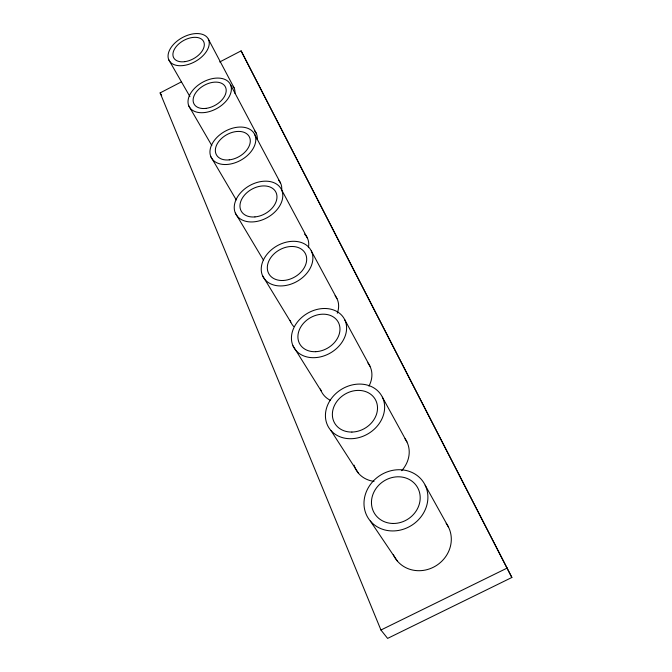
<?xml version="1.0" encoding="UTF-8"?>
<svg xmlns="http://www.w3.org/2000/svg" width="672" height="672" viewBox="0 0 672 672"><rect width="100%" height="100%" fill="white"/><g stroke="black" fill="none" stroke-linecap="round" stroke-linejoin="round"><path stroke-width="1.01" d="M219.702 61.984L241.105 50.87L511.871 577.475L387.61 638.4L380.94 630.017L160.129 92.904L181.541 81.791M380.94 630.017L507.209 568.042M370.314 521.002L397.244 560.91M330.918 430.492L358.588 473.399M292.992 345.803L321.107 390.844M262.559 275.713L290.783 322.073M160.129 92.904L161.666 95.466M235.36 213.1L263.525 260.257M210.916 156.828L236.25 199.912M188.832 105.966L211.823 145.58M168.773 59.783L189.932 96.625M425.174 485.201A32.962 29.534 -33.4 0 1 392.524 530.947A32.962 29.534 -33.4 0 1 370.129 484.865A32.962 29.534 -33.4 0 1 425.174 485.201L448.577 527.285M382.385 397.177A30.853 25.906 -31.2 0 1 351.179 438.715A30.853 25.906 -31.2 0 1 331.54 398.303A30.853 25.906 -31.2 0 1 382.385 397.177L406.938 441.966M344.719 319.679A29.014 22.907 -30.3 0 1 314.849 357.664A29.014 22.907 -30.3 0 1 297.486 321.938A29.014 22.907 -30.3 0 1 344.719 319.679L369.986 366.282M311.296 250.916A27.376 20.395 -29.8 0 1 282.677 285.869A27.376 20.395 -29.8 0 1 267.212 254.058A27.376 20.395 -29.8 0 1 311.296 250.916L336.991 298.679M281.442 189.504A25.914 18.278 -29.5 0 1 253.982 221.836A25.914 18.278 -29.5 0 1 240.131 193.326A25.914 18.278 -29.5 0 1 281.442 189.504L307.339 237.938M254.621 134.316A24.604 16.472 -29.3 0 1 228.236 164.363A24.604 16.472 -29.3 0 1 215.746 138.676A24.604 16.472 -29.3 0 1 254.621 134.316L280.552 183.053M230.387 84.454A23.419 14.927 -29.2 0 1 205.002 112.501A23.419 14.927 -29.2 0 1 193.687 89.233A23.419 14.927 -29.2 0 1 230.387 84.454L256.225 133.224M208.379 39.178A22.344 13.583 -29.1 0 1 183.935 65.461A22.344 13.583 -29.1 0 1 173.636 44.285A22.344 13.583 -29.1 0 1 208.379 39.178L234.049 87.788M511.871 577.475L241.105 50.87M233.1 86.268A21.361 13.675 -29.1 0 1 234.906 93.265M404.998 438.732A29.022 25.242 -31.4 0 1 401.696 470.702M374.035 481.379A29.022 25.242 -31.4 0 1 354.077 465.167M367.903 362.964A27.384 22.478 -30.4 0 1 368.953 386.123M330.54 400.394A27.384 22.478 -30.4 0 1 320.41 389.012M335.101 295.714A25.922 20.143 -29.8 0 1 337.268 313.219M293.681 326.466A25.922 20.143 -29.8 0 1 290.161 320.426M446.166 523.286A30.887 28.535 -34.5 0 1 435.422 566.135A30.887 28.535 -34.5 0 1 393.305 554.585M278.594 180.214A23.428 16.439 -29.3 0 1 281.694 190.042M304.542 234.1A24.612 18.152 -29.5 0 1 308.398 247.674M254.562 130.796A22.344 14.96 -29.2 0 1 257.191 139.625M184.968 61.648A17.035 10.357 -29.1 0 0 203.666 41.622A17.035 10.357 -29.1 0 0 177.198 45.461A17.035 10.357 -29.1 0 0 184.968 61.648M206.018 108.377A17.858 11.382 -29.2 0 0 225.448 87.007A17.858 11.382 -29.2 0 0 197.484 90.586A17.858 11.382 -29.2 0 0 206.018 108.377M254.94 216.922A19.765 13.944 -29.5 0 0 275.965 192.31A19.765 13.944 -29.5 0 0 244.482 195.132A19.765 13.944 -29.5 0 0 254.94 216.922M229.228 159.877A18.766 12.566 -29.3 0 0 249.421 136.987A18.766 12.566 -29.3 0 0 219.803 140.23A18.766 12.566 -29.3 0 0 229.228 159.877M351.901 432.062A23.528 19.757 -31.2 0 0 375.833 400.462A23.528 19.757 -31.2 0 0 337.084 401.167A23.528 19.757 -31.2 0 0 351.901 432.062M315.672 351.691A22.126 17.472 -30.3 0 0 338.57 322.778A22.126 17.472 -30.3 0 0 302.568 324.374A22.126 17.472 -30.3 0 0 315.672 351.691M283.576 280.468A20.874 15.557 -29.8 0 0 305.5 253.865A20.874 15.557 -29.8 0 0 271.908 256.15A20.874 15.557 -29.8 0 0 283.576 280.468M393.112 523.471A25.133 22.52 -33.4 0 0 418.16 488.678A25.133 22.52 -33.4 0 0 376.211 488.242A25.133 22.52 -33.4 0 0 393.112 523.471"/></g></svg>
